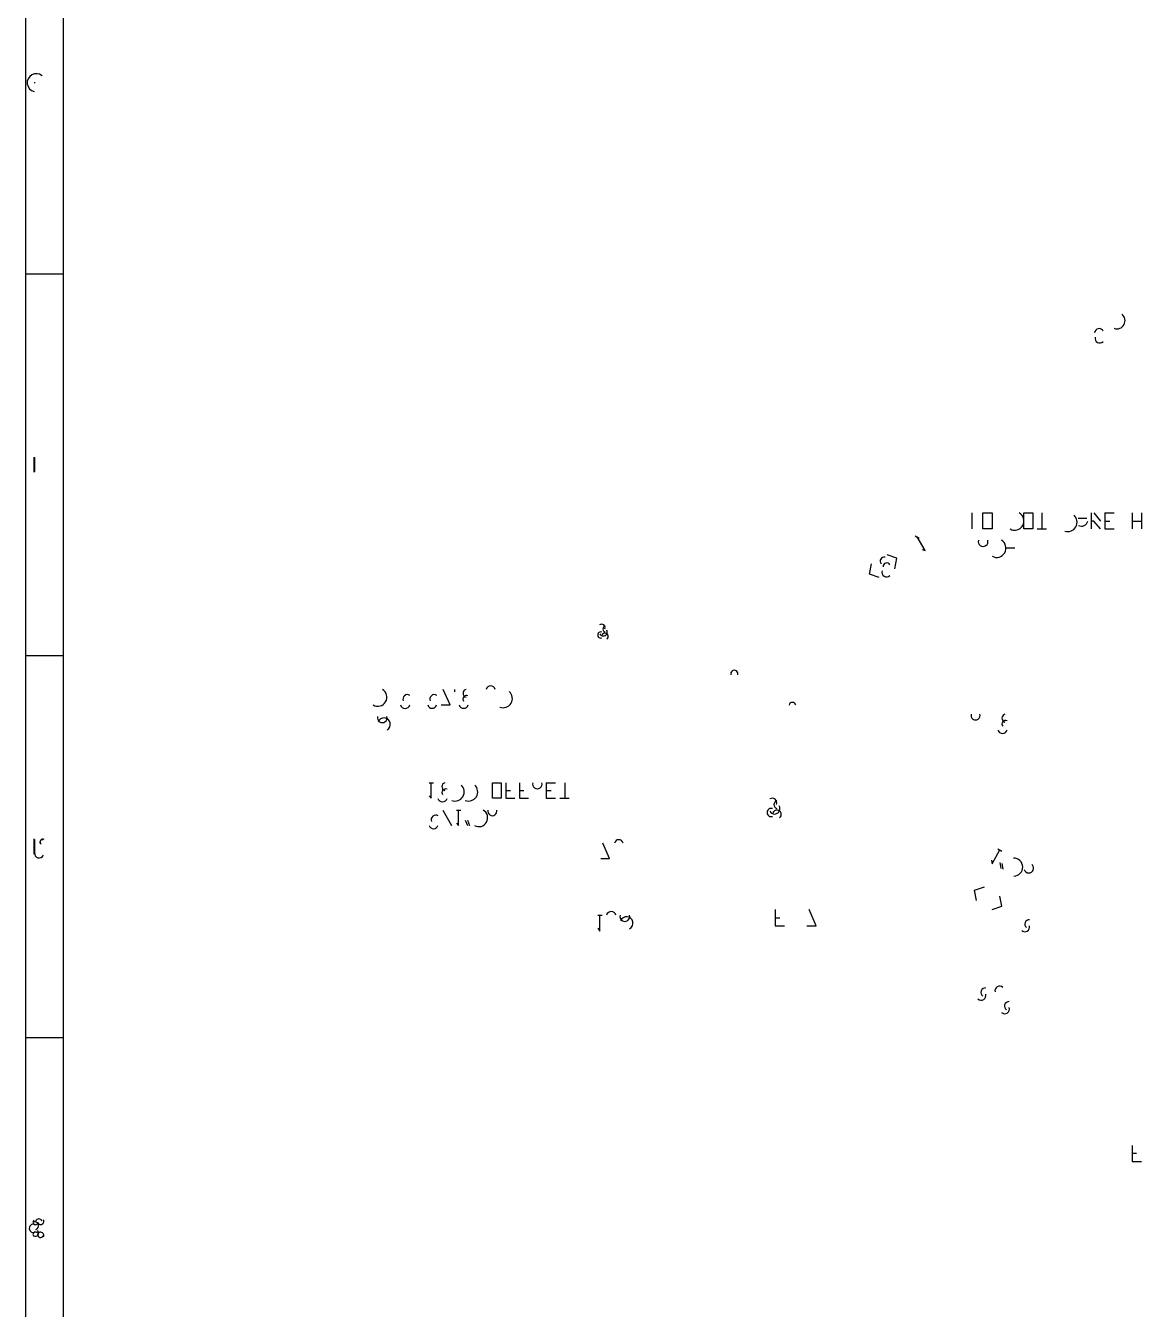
# Model space of a CAD drawing. Header units: millimetres. Extents: x 6 to 1147, y -20 to 811.
# Drawn here: x 42.9 to 318.5, y 257.8 to 574.6 of the extents above; entities that cross this region are included whole.
import ezdxf

# ---------------------------------------------------------------- set-up
doc = ezdxf.new("R2010")
doc.units = ezdxf.units.MM
for name, color, linetype in [('ARCS', 4, 'Continuous'), ('CURVES', 6, 'Continuous'), ('LINES', 7, 'Continuous'), ('RECTANGLES', 3, 'Continuous')]:
    doc.layers.add(name, color=color, linetype=linetype)

msp = doc.modelspace()

# ---------------------------------------------------------------- linework, layer by layer
at = {"layer": 'ARCS'}
for centre, radius, start, end in [((310.33, 504.31), 134.11, 150.0914, 150.0914), ((365.74, 511), 58.1, 330.2845, 330.2845), ((45.49, 560.56), 2.23, 50.371, 256.8094), ((45.58, 560.56), 0.553, 167.4712, 192.5288), ((252.28, 470.8), 67.04, 150.0389, 150.0389), ((255.91, 447.52), 58.5, 330.3717, 330.3717), ((312.25, 501.82), 2.01, 249.6468, 52.7921), ((307.87, 498.73), 1.13, 25.821, 175.8151), ((308.02, 497.47), 1.15, 166.6755, 313.9191), ((281.02, 462.58), 29.29, 329.5999, 329.5999), ((310.81, 480.4), 5.47, 143.6955, 143.6955), ((311.17, 480.64), 5.04, 143.4711, 143.4711), ((311.65, 480.88), 4.44, 143.5172, 143.5172), ((312.13, 481), 3.77, 145.0453, 145.0453), ((310.96, 479.53), 5.12, 330.1302, 330.1302), ((310.99, 478.57), 4.69, 340.1735, 340.1735), ((311.35, 479.05), 4.31, 340.051, 340.051), ((311.8, 479.41), 3.84, 339.444, 339.444), ((312.25, 479.77), 3.34, 340.5885, 340.5885), ((312.49, 481.24), 3.34, 144.8814, 144.8814), ((311.2, 480.07), 1.56, 140.4774, 140.4774), ((312.64, 480.28), 2.96, 338.6294, 338.6294), ((312.97, 481.18), 2.7, 146.3099, 146.3099), ((312.97, 480.97), 2.47, 326.8887, 326.8887), ((313.09, 480.49), 2.47, 339.3625, 339.3625), ((313, 479.53), 2.22, 336.9032, 336.9032), ((313.33, 481.42), 2.21, 148.9027, 148.9027), ((313.18, 479.95), 2.03, 336.4677, 336.4677), ((313.48, 480.91), 2.08, 337.1263, 337.1263), ((312.46, 480.58), 1.02, 139.7636, 139.7636), ((313.39, 480.25), 1.81, 335.556, 335.556), ((313.63, 480.55), 1.57, 333.9246, 333.9246), ((313.81, 481.48), 1.64, 149.2159, 149.2159), ((313.93, 481.18), 1.61, 335.8209, 335.8209), ((313.81, 480.97), 1.38, 332.8787, 332.8787), ((314.05, 481.09), 1.11, 332.7447, 332.7447), ((314.23, 481.48), 0.942, 329.3493, 329.3493), ((315.31, 482.32), 1.68, 273.0665, 273.0665), ((315.31, 482.44), 1.56, 273.3019, 273.3019), ((314.47, 481.66), 0.708, 323.6156, 323.6156), ((315.31, 482.47), 1.41, 273.6522, 273.6522), ((315.31, 482.5), 1.02, 275.0425, 275.0425), ((315.31, 482.5), 1.02, 275.0425, 275.0425), ((315.31, 481.24), 0.964, 275.3558, 275.3558), ((315.31, 482.44), 0.607, 278.5308, 278.5308), ((308.68, 478.51), 2.66, 140.0291, 140.0291), ((309.22, 478.93), 2.41, 140.5599, 140.5599), ((309.94, 479.35), 2.11, 140.1944, 140.1944), ((310.66, 479.65), 1.81, 139.7079, 139.7079), ((311.92, 480.22), 1.24, 140.9061, 140.9061), ((313.18, 480.85), 0.703, 140.1944, 140.1944), ((46.03, 468.1), 1.05, 176.5318, 183.0941), ((45.58, 466.3), 0.543, 173.6598, 186.3402), ((46.03, 464.5), 1.05, 176.9059, 183.4682), ((263.05, 449.74), 3.38, 151.3895, 151.3895), ((284.23, 448.78), 7.23, 180.4755, 180.4755), ((287.02, 452.38), 2.28, 240.0685, 60.0685), ((300.13, 452.05), 2.29, 250.6768, 50.7106), ((261.55, 448.78), 1.72, 148.5232, 148.5232), ((267.52, 448.72), 3.11, 242.4472, 242.4472), ((266.71, 449.98), 1.47, 239.2373, 239.2373), ((280.6, 448.66), 3.6, 179.0452, 179.0452), ((303.49, 452.71), 1.61, 243.8532, 346.2637), ((261.64, 445.24), 3.17, 60.5241, 60.5241), ((266.17, 444.28), 3.36, 330.0013, 330.0013), ((275.8, 447.25), 1.94, 128.1076, 128.1076), ((275.35, 446.47), 0.907, 124.2157, 124.2157), ((284.23, 442.54), 7.29, 0.4716, 0.4716), ((279.22, 447.28), 1.2, 162.4744, 17.5256), ((282.58, 445.66), 2.28, 240.0685, 60.0685), ((292.6, 447.28), 1.9, 235.3048, 235.3048), ((291.97, 447.94), 0.872, 229.1849, 229.1849), ((262.51, 443.98), 1.5, 57.2648, 57.2648), ((267.52, 445.15), 1.55, 328.4652, 328.4652), ((275.8, 444.1), 1.95, 56.3099, 56.3099), ((276.43, 443.41), 0.895, 50.4403, 50.4403), ((287.83, 442.66), 3.57, 359.0371, 359.0371), ((292.63, 444.16), 1.95, 306.8699, 306.8699), ((293.08, 444.97), 0.89, 302.6192, 302.6192), ((254.83, 442.48), 1.01, 77.6609, 223.8309), ((255.43, 441.13), 0.899, 29.0546, 181.9749), ((194.14, 426.88), 12.36, 270.2781, 270.2781), ((194.02, 433.06), 6.18, 269.4437, 269.4437), ((195.43, 438.49), 1.7, 319.2892, 319.2892), ((195.55, 438.37), 1.72, 324.9262, 324.9262), ((195.55, 438.25), 1.66, 328.3245, 328.3245), ((195.55, 438.19), 1.63, 330.124, 330.124), ((195.58, 438.16), 1.66, 154.359, 154.359), ((195.67, 438.07), 1.71, 158.3852, 158.3852), ((195.67, 437.98), 1.68, 161.2413, 161.2413), ((195.76, 437.98), 1.76, 162.1811, 162.1811), ((194.89, 437.71), 0.793, 150.5241, 150.5241), ((194.95, 437.68), 0.832, 154.359, 154.359), ((195.01, 437.65), 0.875, 157.8337, 157.8337), ((194.95, 437.62), 0.808, 158.1986, 158.1986), ((196, 439.12), 0.849, 315, 315), ((196.18, 438.94), 0.853, 320.7106, 320.7106), ((196.18, 438.82), 0.853, 320.7106, 320.7106), ((196.18, 438.67), 0.799, 325.7131, 325.7131), ((197.02, 439.09), 0.644, 62.2415, 62.2415), ((255.4, 439.78), 1.18, 164.4759, 313.0251), ((285.58, 362.92), 70.93, 210.2739, 210.2739), ((197.02, 415.63), 12.26, 50.8585, 50.8585), ((280.69, 413.5), 14.49, 180.2372, 180.2372), ((179.86, 410.5), 14.33, 353.0238, 353.0238), ((184.84, 424.24), 0.759, 71.5651, 288.4349), ((185.05, 426.04), 0.846, 337.5206, 126.8699), ((185.47, 424.96), 0.968, 208.8866, 30.6507), ((185.89, 423.88), 0.801, 303.0239, 156.0375), ((186.1, 425.68), 0.742, 104.0362, 255.9638), ((280.69, 412.33), 13.41, 180.1282, 180.1282), ((209.53, 417.16), 4.83, 195.8477, 195.8477), ((186.97, 411.46), 7.17, 352.7857, 352.7857), ((201.67, 416.32), 4.11, 333.9967, 333.9967), ((203.14, 417.82), 2.05, 322.125, 322.125), ((282.61, 338.98), 80.65, 210.0463, 210.0463), ((204.19, 418.63), 1.29, 273.9909, 273.9909), ((203.53, 419.05), 0.518, 259.992, 259.992), ((203.71, 418.63), 0.577, 278.9726, 278.9726), ((204.01, 419.41), 0.875, 264.0939, 264.0939), ((204.07, 418.63), 0.934, 275.5275, 275.5275), ((203.89, 419.23), 0.696, 262.5686, 262.5686), ((204.79, 418.63), 1.47, 86.4965, 86.4965), ((204.64, 418.63), 1.3, 275.3145, 275.3145), ((204.79, 418.75), 1.41, 273.6522, 273.6522), ((204.31, 417.97), 0.875, 174.0939, 174.0939), ((204.4, 419.41), 0.878, 262.1467, 262.1467), ((204.79, 419.47), 1.17, 355.6013, 355.6013), ((204.52, 417.61), 0.726, 172.875, 172.875), ((205.09, 418.15), 1.29, 183.9909, 183.9909), ((204.61, 419.41), 0.755, 263.1572, 263.1572), ((205.21, 418.81), 1.29, 93.9909, 93.9909), ((204.79, 419.83), 0.815, 353.6598, 353.6598), ((204.79, 420.01), 0.696, 7.4314, 7.4314), ((205.15, 417.79), 0.994, 185.1944, 185.1944), ((205.57, 418.81), 1.29, 93.9909, 93.9909), ((205.06, 417.91), 0.771, 76.5043, 76.5043), ((205.69, 418.84), 1.32, 93.9005, 93.9005), ((205.39, 418.03), 0.875, 84.0939, 84.0939), ((205.33, 420.16), 0.674, 339.1455, 339.1455), ((205.51, 419.74), 0.83, 347.4712, 347.4712), ((205.27, 420.19), 0.577, 351.0274, 351.0274), ((207.19, 417.73), 2.39, 195.2551, 195.2551), ((205.75, 418.03), 0.875, 84.0939, 84.0939), ((205.87, 418.06), 0.904, 84.2894, 84.2894), ((206.05, 418.81), 0.934, 95.5275, 95.5275), ((206.23, 418.21), 0.696, 82.5686, 82.5686), ((206.29, 418.78), 0.547, 99.4623, 99.4623), ((273.43, 413.38), 7.23, 179.5245, 179.5245), ((273.97, 412.27), 6.69, 179.7431, 179.7431), ((201.04, 410.95), 6.15, 49.9441, 49.9441), ((204.52, 417.25), 0.607, 171.4692, 171.4692), ((205.03, 417.43), 0.755, 186.8428, 186.8428), ((204.79, 417.25), 0.518, 169.992, 169.992), ((217.81, 414.64), 0.874, 344.5778, 196.5044), ((254.59, 380.2), 35.5, 209.5767, 209.5767), ((190.9, 411.88), 0.722, 265.2364, 265.2364), ((192.4, 412.36), 1.68, 4.0856, 4.0856), ((192.4, 412.27), 1.68, 1.023, 1.023), ((192.4, 412.18), 1.68, 357.9546, 357.9546), ((192.43, 412.48), 1.67, 8.2759, 8.2759), ((192.55, 411.79), 1.67, 162.2161, 162.2161), ((191.74, 411.58), 0.836, 158.9625, 158.9625), ((192.52, 411.91), 1.61, 165.9638, 165.9638), ((191.77, 411.46), 0.864, 159.6769, 159.6769), ((192.52, 411.97), 1.59, 168.0558, 168.0558), ((191.74, 411.85), 0.808, 164.9315, 164.9315), ((191.74, 411.73), 0.808, 164.9315, 164.9315), ((192.52, 412.09), 1.57, 172.3332, 172.3332), ((193.24, 412.45), 0.845, 6.1155, 6.1155), ((193.24, 412.39), 0.841, 2.0454, 2.0454), ((193.24, 412.33), 0.841, 357.9546, 357.9546), ((193.24, 412.3), 0.842, 355.9144, 355.9144), ((201.67, 408.64), 4.09, 213.9235, 213.9235), ((208.99, 408.91), 4.56, 30.4464, 30.4464), ((266.14, 402.52), 10.92, 90.3148, 90.3148), ((267.31, 402.52), 9.84, 90.1747, 90.1747), ((295.21, 402.64), 10.92, 270.1574, 270.1574), ((294.13, 402.58), 9.78, 270.1758, 270.1758), ((294.07, 407.44), 4.8, 269.6419, 269.6419), ((295.15, 408.01), 5.31, 269.6763, 269.6763), ((129.82, 408.88), 2.23, 239.3003, 59.3003), ((137.11, 408.4), 1.11, 55.8403, 203.3852), ((143.74, 408.4), 1.12, 57.2648, 202.8337), ((151.69, 408.4), 0.883, 65.0952, 214.8245), ((151.84, 409.84), 0.99, 104.0362, 255.9638), ((157.66, 410.5), 1.18, 14.7436, 165.2564), ((160.75, 408.55), 2.27, 248.8602, 48.4336), ((194.77, 393.55), 17.35, 333.3906, 333.3906), ((194.02, 397.96), 12.36, 90.2781, 90.2781), ((199.6, 409.18), 2.07, 202.1094, 202.1094), ((205.15, 406.36), 4.8, 271.0742, 271.0742), ((204.97, 408.7), 2.46, 267.9047, 267.9047), ((213.13, 404.59), 5.29, 238.9248, 238.9248), ((211.15, 407.92), 2.39, 26.8869, 26.8869), ((211.6, 406.72), 2.6, 236.3099, 236.3099), ((218.77, 401.14), 8.39, 47.4644, 47.4644), ((131.08, 405.1), 3.36, 181.023, 181.023), ((129.37, 404.98), 1.65, 177.9174, 177.9174), ((136.54, 407.26), 1.18, 194.7436, 345.2564), ((143.2, 407.26), 1.12, 195.5241, 344.4759), ((151, 407.26), 1.12, 195.5241, 344.4759), ((202.51, 397.51), 8.71, 333.1701, 333.1701), ((204.19, 406.39), 1.29, 273.9909, 273.9909), ((203.53, 406.81), 0.518, 259.992, 259.992), ((203.71, 406.39), 0.577, 278.9726, 278.9726), ((204.01, 407.17), 0.875, 264.0939, 264.0939), ((204.07, 406.39), 0.934, 275.5275, 275.5275), ((203.89, 406.99), 0.696, 262.5686, 262.5686), ((204.79, 406.33), 1.53, 86.6335, 86.6335), ((204.64, 406.39), 1.3, 275.3145, 275.3145), ((204.79, 406.45), 1.35, 273.8141, 273.8141), ((204.31, 405.73), 0.875, 174.0939, 174.0939), ((204.4, 407.17), 0.878, 262.1467, 262.1467), ((204.79, 407.23), 1.17, 355.6013, 355.6013), ((204.52, 405.37), 0.726, 172.875, 172.875), ((205.09, 405.91), 1.29, 183.9909, 183.9909), ((204.61, 407.08), 0.726, 262.875, 262.875), ((204.52, 405.01), 0.607, 171.4692, 171.4692), ((205.21, 406.57), 1.29, 93.9909, 93.9909), ((204.79, 407.59), 0.815, 353.6598, 353.6598), ((204.79, 407.77), 0.696, 7.4314, 7.4314), ((205.15, 405.55), 0.994, 185.1944, 185.1944), ((205.03, 405.19), 0.755, 186.8428, 186.8428), ((205.57, 406.57), 1.29, 93.9909, 93.9909), ((205.06, 405.64), 0.742, 75.9638, 75.9638), ((205.69, 406.57), 1.29, 93.9909, 93.9909), ((205.39, 405.79), 0.875, 84.0939, 84.0939), ((205.33, 407.86), 0.655, 344.0546, 344.0546), ((205.51, 407.5), 0.83, 347.4712, 347.4712), ((205.27, 407.95), 0.577, 351.0274, 351.0274), ((205.75, 405.79), 0.875, 84.0939, 84.0939), ((205.87, 405.79), 0.875, 84.0939, 84.0939), ((206.05, 406.57), 0.934, 95.5275, 95.5275), ((209.17, 402.04), 3.94, 176.5054, 176.5054), ((206.23, 405.97), 0.696, 82.5686, 82.5686), ((206.29, 406.54), 0.547, 99.4623, 99.4623), ((213.01, 404.59), 3.02, 160.8444, 160.8444), ((211.87, 407.23), 1.22, 30.9638, 30.9638), ((213.01, 404.56), 2.16, 92.3859, 92.3859), ((212.23, 404.65), 1.23, 274.1849, 274.1849), ((213.01, 404.74), 1.98, 92.6026, 92.6026), ((211.81, 405.1), 0.666, 262.2348, 262.2348), ((212.59, 404.59), 1.41, 273.6522, 273.6522), ((212.83, 404.59), 1.59, 86.7603, 86.7603), ((212.05, 405.34), 0.785, 263.4181, 263.4181), ((212.83, 404.71), 1.53, 273.3665, 273.3665), ((212.41, 405.43), 0.934, 264.4725, 264.4725), ((212.77, 405.31), 1.23, 355.8151, 355.8151), ((213.13, 404.77), 1.41, 93.6522, 93.6522), ((212.65, 405.43), 0.815, 263.6598, 263.6598), ((212.59, 407.08), 0.731, 19.179, 19.179), ((212.77, 405.7), 0.872, 356.0548, 356.0548), ((213.01, 406.75), 1.05, 265.1009, 265.1009), ((213.19, 405.7), 1.14, 274.514, 274.514), ((213.49, 404.77), 1.41, 93.6522, 93.6522), ((212.77, 406), 0.63, 0, 0), ((213.73, 404.8), 1.2, 94.2892, 94.2892), ((213.34, 406), 0.702, 340.0169, 340.0169), ((213.52, 405.64), 0.874, 344.0546, 344.0546), ((213.22, 406.21), 0.56, 344.4759, 344.4759), ((214.09, 404.68), 0.964, 95.3558, 95.3558), ((218.77, 401.47), 5.51, 184.6859, 184.6859), ((226.21, 401.71), 4.48, 120.1735, 120.1735), ((232.15, 406.72), 0.874, 16.5044, 164.5778), ((280.72, 391.66), 14.52, 0.2368, 0.2368), ((280.75, 392.74), 13.41, 0.2564, 0.2564), ((127.75, 401.92), 3.12, 90.5509, 90.5509), ((130.9, 403.78), 1.18, 165.2564, 14.7436), ((131.32, 402.19), 1.58, 299.1676, 158.0089), ((134.5, 402.04), 3.12, 271.1017, 271.1017), ((134.38, 403.51), 1.41, 267.5634, 267.5634), ((204.82, 391.78), 12.3, 90.2795, 90.2795), ((218.32, 378.07), 24.54, 255.2671, 255.2671), ((204.79, 405.01), 0.518, 169.992, 169.992), ((207.07, 401.65), 2.21, 171.4309, 171.4309), ((208.6, 400.99), 1.71, 348.887, 348.887), ((208.69, 400.78), 1.68, 341.2413, 341.2413), ((208.69, 400.87), 1.65, 344.1975, 344.1975), ((211.72, 403.87), 1.46, 154.4861, 154.4861), ((211.99, 403.09), 1.28, 209.5778, 209.5778), ((211.42, 403.15), 0.693, 197.6501, 197.6501), ((211.45, 404.89), 0.518, 259.992, 259.992), ((211.99, 404.53), 0.994, 275.1944, 275.1944), ((211.63, 404.47), 0.577, 278.9726, 278.9726), ((212.26, 403.81), 0.904, 174.2894, 174.2894), ((212.47, 403.45), 0.755, 173.1572, 173.1572), ((213.07, 403.99), 1.35, 183.8141, 183.8141), ((213.19, 403.15), 1.41, 273.6522, 273.6522), ((213.19, 403.48), 1.32, 86.0995, 86.0995), ((212.56, 403.33), 0.607, 171.4692, 171.4692), ((213.19, 403.39), 1.23, 85.8151, 85.8151), ((213.13, 403.63), 1.05, 184.8991, 184.8991), ((213.01, 403.81), 0.755, 263.1572, 263.1572), ((213.1, 403.81), 0.83, 77.4712, 77.4712), ((213.07, 403.51), 0.755, 186.8428, 186.8428), ((213.31, 403.93), 0.934, 84.4725, 84.4725), ((213.67, 403.93), 0.934, 84.4725, 84.4725), ((215.8, 401.47), 2.88, 181.7899, 181.7899), ((213.91, 404.08), 0.845, 83.8845, 83.8845), ((214.27, 404.08), 0.726, 82.875, 82.875), ((214.33, 404.68), 0.607, 98.5308, 98.5308), ((218.65, 400.24), 4.44, 270.3871, 270.3871), ((218.59, 402.46), 2.22, 269.2258, 269.2258), ((221.38, 398.65), 3.84, 45.3165, 45.3165), ((259.96, 392.08), 12.27, 120.5792, 120.5792), ((266.26, 397.18), 5.34, 89.3563, 89.3563), ((267.37, 397.72), 4.8, 89.6419, 89.6419), ((277.36, 404.38), 1.12, 164.4759, 15.5241), ((284.86, 403.72), 1.01, 107.354, 252.646), ((284.74, 402.25), 0.873, 62.5924, 217.6942), ((127.81, 400.48), 1.44, 88.8065, 88.8065), ((131.17, 398.86), 3.39, 1.014, 1.014), ((132.76, 398.98), 1.56, 357.7974, 357.7974), ((215.05, 389.86), 12.25, 254.8064, 254.8064), ((207.25, 399.97), 0.664, 251.5651, 251.5651), ((208.84, 400.39), 1.75, 145.4915, 145.4915), ((208.84, 400.45), 1.71, 147.1443, 147.1443), ((208.84, 400.45), 1.71, 147.1443, 147.1443), ((208.84, 400.57), 1.65, 150.6422, 150.6422), ((208.81, 400.69), 1.6, 336.8014, 336.8014), ((247.63, 359.02), 40.32, 209.9035, 209.9035), ((208.18, 399.82), 0.853, 140.7106, 140.7106), ((208.18, 399.91), 0.834, 142.3058, 142.3058), ((208.18, 399.91), 0.834, 142.3058, 142.3058), ((208.18, 400.09), 0.799, 145.7131, 145.7131), ((209.41, 401.23), 0.895, 346.4296, 346.4296), ((209.47, 401.14), 0.864, 339.6769, 339.6769), ((209.47, 401.17), 0.854, 341.5651, 341.5651), ((209.53, 401.08), 0.832, 334.359, 334.359), ((212.11, 400.03), 1.65, 268.9584, 268.9584), ((212.2, 400.03), 1.65, 265.8404, 265.8404), ((212.29, 400.03), 1.66, 262.7468, 262.7468), ((212.38, 400.18), 1.65, 259.5085, 259.5085), ((212.44, 400.15), 1.66, 73.2016, 73.2016), ((212.56, 400.15), 1.7, 69.3256, 69.3256), ((212.68, 400.21), 1.69, 64.7989, 64.7989), ((212.74, 400.21), 1.72, 62.9873, 62.9873), ((211.96, 400.84), 0.849, 261.8699, 261.8699), ((211.99, 400.84), 0.853, 259.8753, 259.8753), ((212.05, 400.84), 0.866, 255.9638, 255.9638), ((212.08, 400.93), 0.787, 252.2553, 252.2553), ((212.83, 399.37), 0.875, 67.8337, 67.8337), ((212.95, 399.37), 0.875, 67.8337, 67.8337), ((212.92, 398.59), 0.735, 168.2317, 168.2317), ((213.13, 399.52), 0.819, 61.5571, 61.5571), ((213.28, 399.52), 0.865, 56.3099, 56.3099), ((224.35, 398.32), 2.88, 271.7899, 271.7899), ((223.93, 398.11), 2.31, 92.2312, 92.2312), ((223.15, 398.11), 1.17, 274.3987, 274.3987), ((223.51, 398.11), 1.41, 273.6522, 273.6522), ((222.85, 398.83), 0.696, 262.5686, 262.5686), ((222.97, 398.83), 0.815, 263.6598, 263.6598), ((223.75, 398.17), 1.53, 86.6335, 86.6335), ((223.75, 398.17), 1.47, 273.5035, 273.5035), ((223.33, 398.95), 0.934, 264.4725, 264.4725), ((223.75, 398.98), 1.17, 357.0643, 357.0643), ((224.17, 398.29), 1.41, 93.6522, 93.6522), ((223.57, 398.86), 0.785, 263.4181, 263.4181), ((225.16, 399.7), 2.26, 118.6105, 118.6105), ((223.75, 399.31), 0.811, 2.1211, 2.1211), ((224.17, 399.7), 1.14, 265.486, 265.486), ((223.75, 399.49), 0.691, 357.5104, 357.5104), ((224.53, 398.29), 1.41, 93.6522, 93.6522), ((224.65, 398.29), 1.17, 94.3987, 94.3987), ((225.34, 399.82), 1.75, 210.9638, 210.9638), ((224.47, 399.28), 0.845, 343.4956, 343.4956), ((224.23, 399.73), 0.589, 345.2564, 345.2564), ((224.29, 399.52), 0.641, 349.2157, 349.2157), ((225.01, 398.38), 0.904, 95.7106, 95.7106), ((224.74, 399.94), 0.569, 198.4349, 198.4349), ((287.41, 392.86), 6.63, 359.4815, 359.4815), ((284.02, 401.14), 1.18, 194.7436, 345.2564), ((194.14, 391.78), 6.18, 89.4437, 89.4437), ((212.83, 387.7), 9.9, 90.1736, 90.1736), ((222.37, 389.08), 8.05, 255.5497, 255.5497), ((218.5, 395.86), 2.7, 181.273, 181.273), ((217.15, 395.74), 1.35, 177.4552, 177.4552), ((221.29, 392.98), 4.04, 254.9315, 254.9315), ((220.42, 395.2), 1.68, 267.9546, 267.9546), ((220.51, 395.2), 1.69, 264.8978, 264.8978), ((220.6, 395.2), 1.7, 261.8699, 261.8699), ((220.6, 395.32), 1.58, 261.2538, 261.2538), ((220.81, 395.32), 1.64, 71.8962, 71.8962), ((220.81, 395.32), 1.64, 71.8962, 71.8962), ((220.93, 395.38), 1.63, 67.2176, 67.2176), ((220.99, 395.38), 1.65, 65.2976, 65.2976), ((220.3, 396.01), 0.872, 266.0548, 266.0548), ((220.36, 396.04), 0.849, 261.8699, 261.8699), ((220.39, 396.04), 0.853, 259.8753, 259.8753), ((220.39, 396.1), 0.794, 259.1145, 259.1145), ((222.67, 398.23), 0.577, 278.9726, 278.9726), ((223.03, 398.23), 0.934, 275.5275, 275.5275), ((223.27, 397.57), 0.875, 174.0939, 174.0939), ((223.48, 397.21), 0.726, 172.875, 172.875), ((224.05, 397.75), 1.29, 183.9909, 183.9909), ((223.48, 396.85), 0.607, 171.4692, 171.4692), ((224.11, 397.39), 0.994, 185.1944, 185.1944), ((224.11, 397), 0.964, 84.6442, 84.6442), ((223.99, 397.03), 0.755, 186.8428, 186.8428), ((224.02, 397.48), 0.742, 75.9638, 75.9638), ((224.35, 397.45), 0.934, 84.4725, 84.4725), ((224.11, 396.79), 0.518, 190.008, 190.008), ((224.71, 397.45), 0.934, 84.4725, 84.4725), ((225.37, 395.14), 1.56, 30.0184, 30.0184), ((224.83, 397.57), 0.815, 83.6598, 83.6598), ((225.19, 397.81), 0.696, 82.5686, 82.5686), ((225.25, 398.38), 0.547, 99.4623, 99.4623), ((287.95, 391.78), 7.17, 359.5205, 359.5205), ((221.2, 394.54), 0.859, 65.2249, 65.2249), ((221.2, 394.54), 0.859, 65.2249, 65.2249), ((221.32, 394.69), 0.778, 62.4472, 62.4472), ((221.2, 393.79), 0.618, 165.9638, 165.9638), ((221.47, 394.69), 0.824, 56.8887, 56.8887), ((226.21, 394.9), 0.808, 21.8014, 21.8014), ((256.93, 386.74), 6.17, 120.0559, 120.0559), ((199.45, 384.19), 6.09, 210.4799, 210.4799), ((204.94, 385.63), 6.15, 89.441, 89.441), ((146.62, 386.8), 1.01, 107.354, 252.646), ((148.87, 385.51), 2.27, 248.8602, 48.4336), ((152.2, 385.51), 2.27, 249.5277, 47.8341), ((169.18, 387.46), 1.18, 165.2564, 14.7436), ((196.75, 385.66), 3.06, 209.3272, 209.3272), ((195.46, 386.14), 1.7, 222.1376, 222.1376), ((195.55, 386.14), 1.77, 220.1792, 220.1792), ((195.55, 386.23), 1.71, 217.875, 217.875), ((195.55, 386.32), 1.66, 215.4171, 215.4171), ((194.77, 386.62), 0.876, 218.047, 218.047), ((195.61, 386.35), 1.71, 30.6186, 30.6186), ((194.8, 386.62), 0.9, 216.8699, 216.8699), ((194.8, 386.68), 0.865, 213.6901, 213.6901), ((195.67, 386.41), 1.73, 27.8973, 27.8973), ((194.8, 386.71), 0.849, 212.0054, 212.0054), ((195.67, 386.53), 1.68, 24.2744, 24.2744), ((195.79, 386.65), 1.75, 19.0577, 19.0577), ((196.36, 385.99), 0.819, 28.4429, 28.4429), ((196.51, 386.26), 0.864, 20.3231, 20.3231), ((196.51, 386.14), 0.864, 20.3231, 20.3231), ((196.63, 386.44), 0.845, 16.5044, 16.5044), ((212.89, 382.75), 4.95, 89.6528, 89.6528), ((227.77, 384.49), 3.33, 180.5162, 180.5162), ((145.78, 384.22), 1.18, 194.7436, 345.2564), ((146.5, 385.36), 0.878, 63.4349, 216.0274), ((195.64, 377.53), 7.72, 300.8492, 300.8492), ((197.53, 380.92), 3.88, 300.129, 300.129), ((197.08, 385.63), 0.624, 125.2176, 125.2176), ((198.43, 382.9), 1.72, 312.8789, 312.8789), ((198.55, 382.93), 1.62, 310.486, 310.486), ((198.55, 382.93), 1.62, 310.486, 310.486), ((198.61, 382.81), 1.67, 306.2538, 306.2538), ((198.7, 382.69), 1.72, 117.0127, 117.0127), ((198.7, 382.75), 1.66, 117.951, 117.951), ((198.82, 382.72), 1.69, 112.9321, 112.9321), ((198.88, 382.72), 1.67, 111.0375, 111.0375), ((198.91, 383.59), 0.895, 309.5597, 309.5597), ((199, 383.62), 0.816, 306.0274, 306.0274), ((199, 383.62), 0.816, 306.0274, 306.0274), ((199.03, 383.56), 0.849, 302.0054, 302.0054), ((203.11, 381.73), 1.71, 201.6148, 201.6148), ((203.23, 381.79), 1.62, 205.1448, 205.1448), ((203.29, 381.91), 1.61, 32.7995, 32.7995), ((203.35, 382.09), 1.66, 39.144, 39.144), ((203.35, 382), 1.61, 36.6561, 36.6561), ((203.35, 381.91), 1.57, 210.9638, 210.9638), ((203.47, 382.18), 1.63, 44.2559, 44.2559), ((208.75, 381.58), 4.63, 210.3902, 210.3902), ((206.02, 382.78), 1.7, 222.1376, 222.1376), ((206.68, 382.66), 2.34, 209.1975, 209.1975), ((206.11, 382.81), 1.75, 219.4278, 219.4278), ((206.11, 382.87), 1.71, 217.875, 217.875), ((205.33, 383.26), 0.876, 218.047, 218.047), ((206.17, 382.99), 1.71, 30.6186, 30.6186), ((206.11, 382.99), 1.64, 214.5625, 214.5625), ((205.36, 383.29), 0.882, 215.3112, 215.3112), ((205.36, 383.32), 0.865, 213.6901, 213.6901), ((206.29, 383.11), 1.76, 25.2532, 25.2532), ((205.36, 383.38), 0.834, 210.2564, 210.2564), ((206.29, 383.17), 1.73, 23.459, 23.459), ((206.35, 383.29), 1.75, 19.0577, 19.0577), ((206.98, 382.63), 0.872, 26.5651, 26.5651), ((207.1, 382.81), 0.847, 22.9321, 22.9321), ((207.1, 382.96), 0.816, 17.1027, 17.1027), ((207.25, 383.08), 0.902, 15.4222, 15.4222), ((224.35, 381.28), 3.12, 90.5509, 90.5509), ((226.09, 384.43), 1.65, 178.9584, 178.9584), ((227.17, 382.84), 1.11, 336.6148, 124.1597), ((231.13, 381.4), 3.12, 270.5509, 270.5509), ((231.07, 382.93), 1.47, 268.8309, 268.8309), ((254.35, 383.05), 1.69, 289.7223, 289.7223), ((254.35, 382.93), 1.58, 291.1941, 291.1941), ((254.47, 382.93), 1.62, 295.1448, 295.1448), ((254.53, 382.93), 1.65, 297.0309, 297.0309), ((254.59, 382.87), 1.61, 122.7995, 122.7995), ((254.65, 382.81), 1.59, 125.789, 125.789), ((254.77, 382.81), 1.66, 129.144, 129.144), ((254.86, 382.72), 1.66, 133.5312, 133.5312), ((254.56, 383.86), 0.816, 287.1027, 287.1027), ((254.56, 383.74), 0.816, 287.1027, 287.1027), ((254.68, 383.74), 0.816, 287.1027, 287.1027), ((254.83, 383.74), 0.847, 292.9321, 292.9321), ((255.37, 384.28), 0.624, 35.2176, 35.2176), ((154.72, 379.12), 2.2, 240.6422, 60.6422), ((158.08, 380.74), 1.12, 164.4759, 15.5241), ((201.52, 367.33), 16.02, 296.709, 296.709), ((204.97, 374.5), 7.96, 296.1786, 296.1786), ((197.92, 381.37), 0.551, 209.3578, 209.3578), ((198.4, 381.85), 0.886, 113.9625, 113.9625), ((198.4, 382), 0.805, 116.5651, 116.5651), ((198.58, 381.88), 0.892, 109.6538, 109.6538), ((198.73, 381.88), 0.866, 104.0362, 104.0362), ((201.97, 382.69), 0.642, 307.4054, 307.4054), ((202.3, 381.91), 0.808, 195.0685, 195.0685), ((202.42, 382.06), 0.836, 201.0375, 201.0375), ((202.42, 381.91), 0.808, 195.0685, 195.0685), ((203.23, 381.73), 1.6, 203.1986, 203.1986), ((202.6, 382.18), 0.78, 202.6199, 202.6199), ((204.04, 381.55), 0.819, 28.4429, 28.4429), ((204.07, 381.64), 0.841, 34.8245, 34.8245), ((204.1, 381.7), 0.853, 39.2894, 39.2894), ((204.07, 381.61), 0.824, 33.1113, 33.1113), ((207.64, 380.35), 1.68, 309.9364, 309.9364), ((207.73, 380.23), 1.72, 305.0738, 305.0738), ((207.82, 380.26), 1.65, 303.1113, 303.1113), ((207.82, 380.26), 1.65, 303.1113, 303.1113), ((208, 380.08), 1.67, 111.0375, 111.0375), ((208, 380.2), 1.56, 112.6199, 112.6199), ((208.18, 379.96), 1.73, 104.0362, 104.0362), ((208.12, 380.08), 1.63, 107.1027, 107.1027), ((207.79, 379.42), 0.825, 109.0935, 109.0935), ((207.67, 382.27), 0.642, 127.4054, 127.4054), ((208.03, 381.04), 0.849, 302.0054, 302.0054), ((208.09, 381.01), 0.845, 297.4744, 297.4744), ((208.12, 381.01), 0.832, 295.641, 295.641), ((208.12, 381.01), 0.832, 295.641, 295.641), ((209.89, 380.83), 0.595, 310.9144, 310.9144), ((211.12, 379.84), 1.67, 201.0375, 201.0375), ((210.34, 380.05), 0.825, 199.0935, 199.0935), ((211.27, 380.11), 1.72, 35.0738, 35.0738), ((211.24, 380.02), 1.64, 208.4429, 208.4429), ((210.46, 380.32), 0.859, 204.7751, 204.7751), ((211.24, 379.96), 1.61, 206.5651, 206.5651), ((211.24, 379.96), 1.61, 206.5651, 206.5651), ((210.46, 380.17), 0.825, 199.0935, 199.0935), ((210.46, 380.17), 0.825, 199.0935, 199.0935), ((211.39, 380.2), 1.68, 39.9364, 39.9364), ((211.39, 380.11), 1.63, 37.5041, 37.5041), ((211.48, 380.29), 1.68, 44.2748, 44.2748), ((212.05, 379.75), 0.845, 27.4744, 27.4744), ((212.11, 379.81), 0.824, 33.1113, 33.1113), ((212.14, 379.87), 0.834, 37.6942, 37.6942), ((212.11, 379.75), 0.793, 29.4759, 29.4759), ((214.24, 378.52), 1.72, 24.7751, 24.7751), ((214.24, 378.64), 1.67, 21.0375, 21.0375), ((224.41, 379.84), 1.44, 88.8065, 88.8065), ((227.77, 378.22), 3.39, 1.014, 1.014), ((226.9, 380.41), 1.01, 72.1213, 286.8584), ((227.74, 381.37), 1.32, 208.9264, 31.185), ((228.31, 379.93), 1.07, 307.2348, 157.9321), ((228.58, 382.36), 1.01, 107.354, 252.646), ((254.23, 382.12), 0.819, 118.4429, 118.4429), ((254.26, 382.09), 0.808, 121.3287, 121.3287), ((254.32, 382.09), 0.841, 124.8245, 124.8245), ((254.38, 382.06), 0.853, 129.2894, 129.2894), ((144.64, 375.58), 3.36, 181.023, 181.023), ((142.93, 375.46), 1.65, 177.9174, 177.9174), ((143.56, 377.5), 1.12, 195.5241, 344.4759), ((144.1, 378.64), 1.12, 57.2648, 202.8337), ((207.25, 378.73), 0.691, 214.3803, 214.3803), ((207.79, 379.3), 0.825, 109.0935, 109.0935), ((207.97, 379.3), 0.808, 105.0685, 105.0685), ((208.12, 379.12), 0.849, 98.1301, 98.1301), ((214.06, 378.19), 1.72, 222.8789, 222.8789), ((214.03, 378.28), 1.64, 221.2847, 221.2847), ((214.03, 378.28), 1.64, 221.2847, 221.2847), ((214.15, 378.37), 1.67, 216.2538, 216.2538), ((214.18, 378.46), 1.69, 27.4744, 27.4744), ((214.24, 378.46), 1.74, 26.5651, 26.5651), ((213.37, 378.61), 0.858, 216.4692, 216.4692), ((213.34, 378.67), 0.799, 214.2869, 214.2869), ((213.34, 378.67), 0.799, 214.2869, 214.2869), ((213.4, 378.73), 0.819, 208.4429, 208.4429), ((214.93, 378.16), 0.832, 25.641, 25.641), ((215.08, 378.16), 0.914, 23.1986, 23.1986), ((215.08, 378.43), 0.882, 17.8189, 17.8189), ((215.08, 378.31), 0.882, 17.8189, 17.8189), ((215.59, 377.65), 0.525, 120.9638, 120.9638), ((229.42, 378.34), 1.62, 357.8789, 357.8789), ((141.31, 372.4), 3.12, 90.5509, 90.5509), ((148.06, 372.52), 3.12, 271.1017, 271.1017), ((147.94, 373.99), 1.41, 267.5634, 267.5634), ((46.96, 373.12), 0.591, 68.1986, 243.4349), ((47.11, 373.15), 0.701, 62.354, 235.6197), ((141.37, 370.96), 1.44, 88.8065, 88.8065), ((144.73, 369.34), 3.39, 1.014, 1.014), ((146.32, 369.46), 1.56, 357.7974, 357.7974), ((189.28, 372.58), 1.12, 15.5241, 164.4759), ((46.21, 370.33), 1.13, 170.7539, 335.8545), ((286.78, 366.94), 2.22, 271.5482, 91.5482), ((290.5, 366.67), 1.18, 196.1443, 48.1221), ((232.39, 357.58), 5.55, 180.6194, 180.6194), ((229.6, 357.46), 2.76, 178.7546, 178.7546), ((287.62, 355.09), 3.07, 121.8274, 121.8274), ((292.12, 356.14), 3.3, 209.3578, 209.3578), ((290.65, 356.89), 1.6, 208.0092, 208.0092), ((187.42, 354.76), 1.2, 17.5256, 162.4744), ((190.78, 354.76), 1.2, 162.4744, 17.5256), ((225.61, 355.93), 1.93, 127.4054, 127.4054), ((225.16, 355.15), 0.89, 122.6192, 122.6192), ((232.39, 351.34), 5.61, 0.6128, 0.6128), ((239.08, 356.02), 1.95, 236.3099, 236.3099), ((238.45, 356.71), 0.895, 230.4403, 230.4403), ((286.96, 353.77), 1.48, 119.1676, 119.1676), ((293.47, 351.94), 3.06, 302.6003, 302.6003), ((191.2, 353.11), 1.58, 299.1676, 158.0089), ((225.64, 352.84), 1.9, 55.3048, 55.3048), ((226.27, 352.18), 0.872, 49.1849, 49.1849), ((235.15, 351.46), 2.73, 358.741, 358.741), ((239.11, 352.9), 1.9, 307.9542, 307.9542), ((239.56, 353.68), 0.865, 303.6901, 303.6901), ((289, 350.86), 3.3, 29.3578, 29.3578), ((289.54, 352.15), 1.15, 226.0809, 13.3245), ((290.59, 352.87), 1.09, 84.8056, 231.1155), ((294.16, 353.26), 1.45, 299.7449, 299.7449), ((290.41, 350.17), 1.52, 27.0721, 27.0721), ((279.82, 335.98), 1.15, 86.6335, 232.5946), ((283.3, 336.4), 1.16, 47.1211, 191.8887), ((278.74, 335.29), 1.18, 228.1221, 16.1443), ((285.61, 332.62), 1.13, 88.3153, 235.9228), ((284.56, 331.93), 1.17, 226.0051, 16.9908), ((325.45, 299.38), 11.73, 180.2931, 180.2931), ((319.57, 299.26), 5.85, 179.4124, 179.4124), ((325.51, 293.14), 11.73, 0.2931, 0.2931), ((313.75, 296.2), 3.12, 90.5509, 90.5509), ((313.81, 294.76), 1.44, 88.8065, 88.8065), ((45.28, 279.28), 0.6, 126.8699, 323.1301), ((45.07, 278.41), 0.996, 290.7723, 98.1301), ((46.12, 279.4), 0.73, 9.4623, 170.5377), ((46.57, 279.49), 0.767, 190.4915, 27.646), ((44.8, 277.78), 1.03, 83.2902, 276.7098), ((45.28, 276.28), 0.6, 36.8699, 233.1301), ((45.28, 276.61), 0.789, 244.359, 49.8991), ((46.57, 276.07), 0.767, 332.354, 169.5085), ((46.54, 276.19), 0.687, 169.1145, 338.7495)]:
    msp.add_arc(centre, radius, start, end, dxfattribs=at)
at = {"layer": 'CURVES'}
for p, q in [((309.28, 454.36), (309.28, 450.4)), ((306.52, 452.32), (305.92, 452.32)), ((308.2, 450.4), (306.52, 452.32)), ((309.28, 450.4), (311.56, 450.4)), ((264.88, 445.12), (262.96, 448.48)), ((257.92, 443.2), (255.52, 444.04)), ((264.16, 445.36), (264.88, 445.12)), ((251.2, 439.24), (251.68, 441.76)), ((257.44, 440.56), (257.92, 443.2)), ((253.6, 438.4), (251.2, 439.24)), ((147.64, 406.96), (145.96, 410.8)), ((145.48, 406.96), (147.64, 406.96)), ((142.96, 383.92), (142.96, 387.76)), ((161.44, 387.76), (161.44, 383.92)), ((164.8, 387.76), (164.8, 383.92)), ((171.4, 387.76), (171.4, 383.92)), ((142.48, 384.52), (142.96, 383.92)), ((161.44, 383.92), (163.6, 383.92)), ((164.8, 383.92), (166.96, 383.92)), ((171.4, 383.92), (173.68, 383.92)), ((149.68, 377.2), (149.68, 381.04)), ((149.2, 377.8), (149.68, 377.2)), ((187, 369.04), (185.32, 372.88)), ((281.44, 367.72), (283.36, 371.2)), ((184.84, 369.04), (187, 369.04)), ((281.32, 368.68), (281.44, 367.72)), ((277.12, 361.24), (279.52, 362.08)), ((277.6, 358.72), (277.12, 361.24)), ((283.84, 357.28), (283.36, 359.8)), ((184.6, 351.16), (184.6, 355.12)), ((227.92, 356.44), (227.92, 352.48)), ((238, 352.48), (236.32, 356.44)), ((281.44, 356.44), (283.84, 357.28)), ((184.12, 351.88), (184.6, 351.16)), ((227.92, 352.48), (230.2, 352.48)), ((235.72, 352.48), (238, 352.48)), ((316, 298.24), (316, 294.28)), ((316, 294.28), (318.28, 294.28))]:
    msp.add_line(p, q, dxfattribs=at)
at = {"layer": 'LINES'}
for p, q in [((42.88, 513.4), (52.24, 513.4)), ((44.92, 468.16), (44.92, 464.44)), ((45.04, 468.04), (45.04, 464.56)), ((276.4, 454.36), (276.4, 450.4)), ((293.68, 454.36), (293.68, 450.4)), ((305.92, 454.36), (305.92, 450.4)), ((306.52, 454.36), (308.2, 452.32)), ((309.28, 454.36), (311.56, 454.36)), ((316, 454.36), (316, 450.4)), ((318.28, 454.36), (318.28, 450.4)), ((292.6, 450.4), (294.88, 450.4)), ((302.68, 453.04), (304.84, 453.04)), ((309.28, 452.32), (310.48, 452.32)), ((316, 452.32), (318.28, 452.32)), ((262.48, 448.72), (263.44, 448.12)), ((284.8, 445.72), (287.08, 445.72)), ((42.88, 419.2), (52.24, 419.2)), ((148.72, 410.8), (148.72, 410.2)), ((142.48, 387.76), (143.56, 387.76)), ((171.4, 387.76), (173.68, 387.76)), ((175.96, 387.76), (175.96, 383.92)), ((161.44, 385.84), (162.52, 385.84)), ((164.8, 385.84), (165.88, 385.84)), ((171.4, 385.84), (172.6, 385.84)), ((174.76, 383.92), (177.04, 383.92)), ((145.84, 381.04), (148, 377.2)), ((145.84, 381.04), (148, 377.2)), ((149.2, 381.04), (150.28, 381.04)), ((151.36, 378.52), (151.96, 377.2)), ((151.96, 378.52), (152.44, 377.2)), ((44.92, 373.96), (44.92, 370.12)), ((45.04, 373.72), (45.04, 370.36)), ((282.88, 371.44), (283.84, 370.84)), ((283.36, 368.08), (283.6, 366.64)), ((283.84, 367.84), (284.08, 366.4)), ((184.12, 355.12), (185.2, 355.12)), ((227.92, 354.4), (229, 354.4)), ((42.88, 324.88), (52.24, 324.88)), ((316, 296.32), (317.08, 296.32))]:
    msp.add_line(p, q, dxfattribs=at)
at = {"layer": 'RECTANGLES'}
for p, q in [((42.88, 30.64), (42.88, 811)), ((52.24, 39.28), (52.24, 802.48)), ((279.16, 454.36), (281.44, 454.36)), ((279.16, 450.4), (279.16, 454.36)), ((281.44, 454.36), (281.44, 450.4)), ((289.24, 454.36), (291.52, 454.36)), ((289.24, 450.4), (289.24, 454.36)), ((291.52, 454.36), (291.52, 450.4)), ((281.44, 450.4), (279.16, 450.4)), ((291.52, 450.4), (289.24, 450.4)), ((158.08, 387.76), (160.24, 387.76)), ((158.08, 383.92), (158.08, 387.76)), ((160.24, 387.76), (160.24, 383.92)), ((160.24, 383.92), (158.08, 383.92))]:
    msp.add_line(p, q, dxfattribs=at)

doc.saveas('drawing.dxf')
